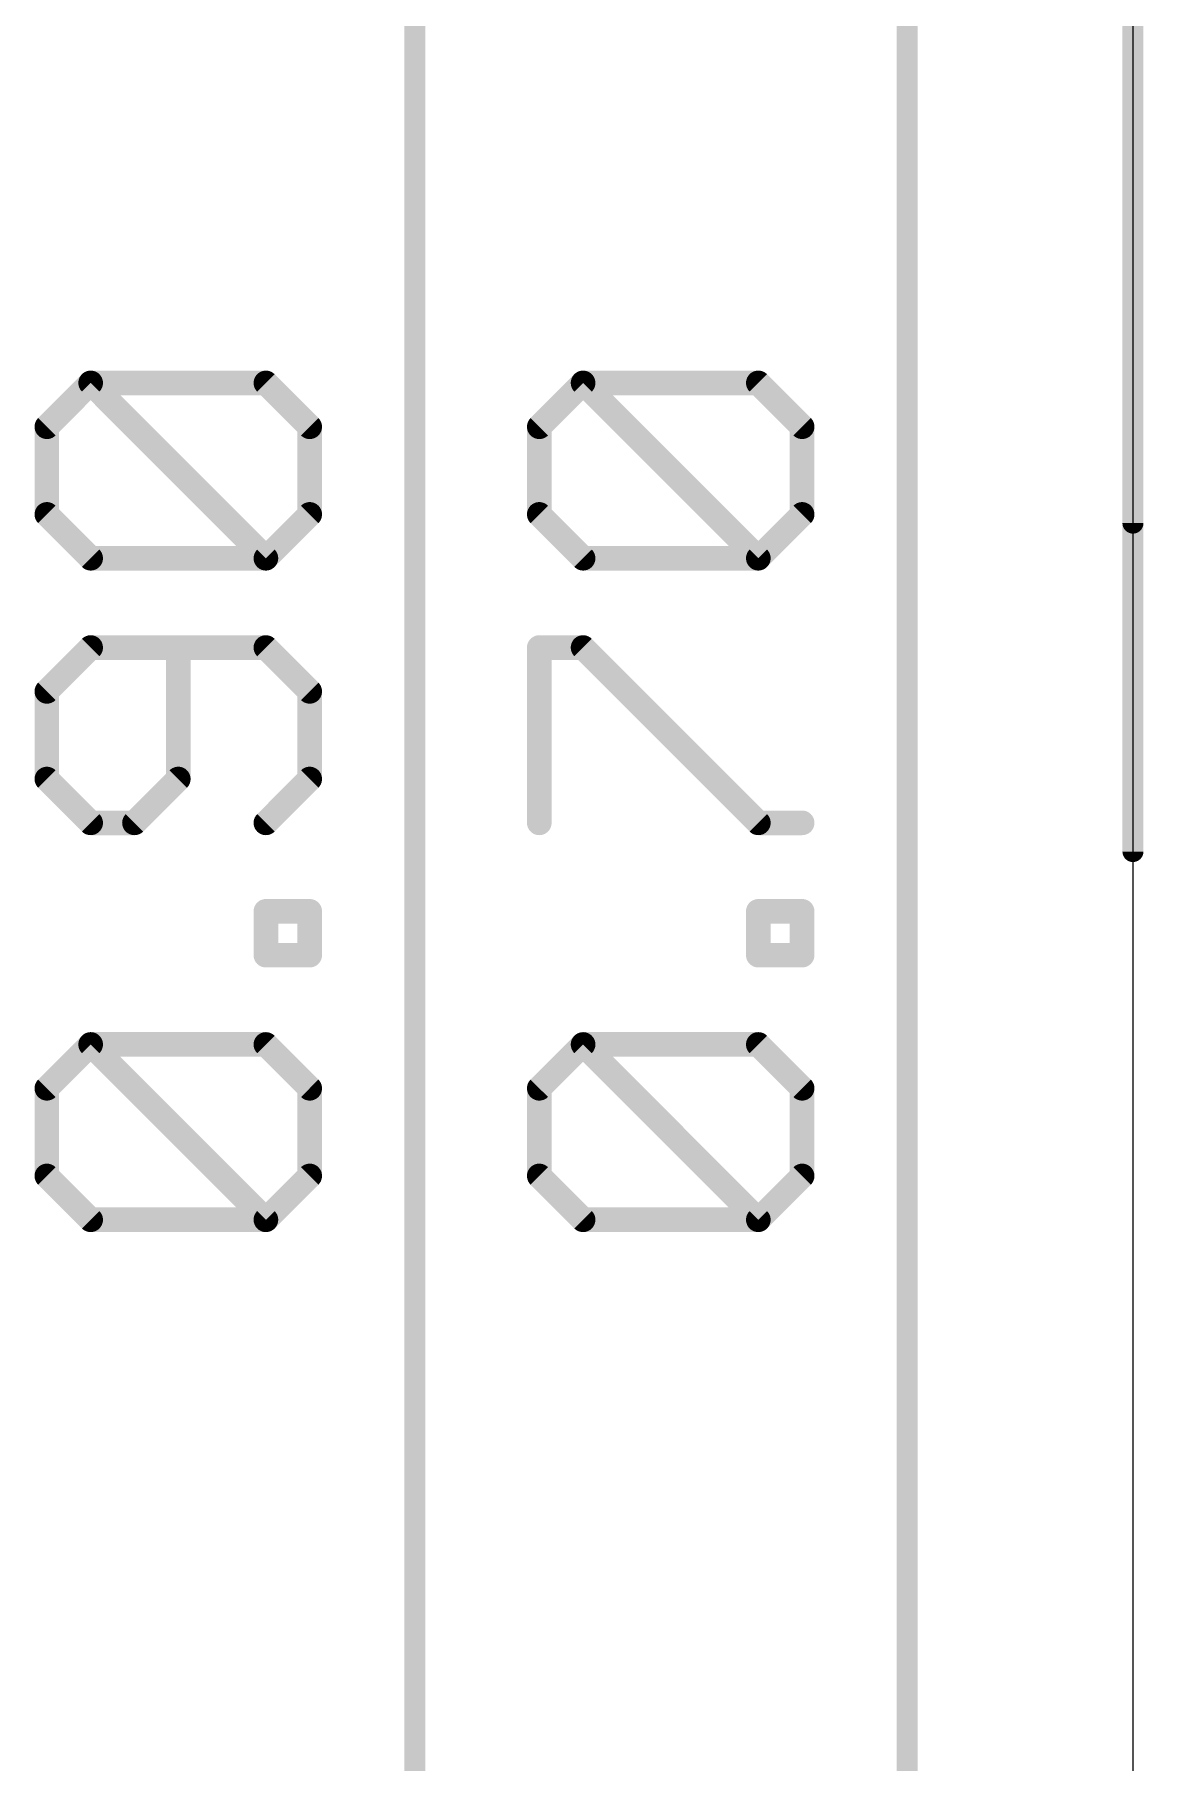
# Model space of a CAD drawing. Extents: x -6.8 to 73.8, y -5.2 to 32.2.
# Drawn here: x -6.8 to 0.07, y 5.67 to 16.36 of the extents above; entities that cross this region are included whole.
import ezdxf

# ---------------------------------------------------------------- set-up
doc = ezdxf.new("R2010")
doc.units = 0
doc.layers.add('20', color=53, linetype='CONTINUOUS')
doc.layers.add('47', color=253, linetype='CONTINUOUS')

msp = doc.modelspace()

# ---------------------------------------------------------------- linework, layer by layer
at = {"layer": '20'}
msp.add_line((0, 20.32), (0, 2.54), dxfattribs=at)
at = {"layer": '47'}
for points, const_width in [([(0, 13.335), (0, 31.795)], 0.13), ([(0, 11.303), (0, 25.953)], 0.13), ([(-4.445, 0.065), (-4.445, 22.795)], 0.13), ([(-1.397, 2.605), (-1.397, 20.255)], 0.13), ([(-6.7227, 13.9312), (-6.4515, 14.2024)], 0.1524), ([(-6.4515, 14.2024), (-5.3669, 14.2024)], 0.1524), ([(-5.3669, 13.1177), (-6.4515, 14.2024)], 0.1524), ([(-5.3669, 14.2024), (-5.0957, 13.9312)], 0.1524), ([(-3.6747, 13.9312), (-3.4035, 14.2024)], 0.1524), ([(-3.4035, 14.2024), (-2.3189, 14.2024)], 0.1524), ([(-2.3189, 13.1177), (-3.4035, 14.2024)], 0.1524), ([(-2.3189, 14.2024), (-2.0477, 13.9312)], 0.1524), ([(-6.7227, 13.3889), (-6.7227, 13.9312)], 0.1524), ([(-5.0957, 13.9312), (-5.0957, 13.3889)], 0.1524), ([(-3.6747, 13.3889), (-3.6747, 13.9312)], 0.1524), ([(-2.0477, 13.9312), (-2.0477, 13.3889)], 0.1524), ([(-6.4515, 13.1177), (-6.7227, 13.3889)], 0.1524), ([(-5.0957, 13.3889), (-5.3669, 13.1177)], 0.1524), ([(-3.4035, 13.1177), (-3.6747, 13.3889)], 0.1524), ([(-2.0477, 13.3889), (-2.3189, 13.1177)], 0.1524), ([(-5.3669, 13.1177), (-6.4515, 13.1177)], 0.1524), ([(-2.3189, 13.1177), (-3.4035, 13.1177)], 0.1524), ([(-6.4515, 12.5652), (-6.7227, 12.294)], 0.1524), ([(-5.3669, 12.5652), (-6.4515, 12.5652)], 0.1524), ([(-5.9092, 11.7517), (-5.9092, 12.5652)], 0.1524), ([(-5.0957, 12.294), (-5.3669, 12.5652)], 0.1524), ([(-3.6747, 11.4805), (-3.6747, 12.5652)], 0.1524), ([(-3.6747, 12.5652), (-3.4035, 12.5652)], 0.1524), ([(-3.4035, 12.5652), (-2.3189, 11.4805)], 0.1524), ([(-6.7227, 12.294), (-6.7227, 11.7517)], 0.1524), ([(-5.0957, 11.7517), (-5.0957, 12.294)], 0.1524), ([(-6.7227, 11.7517), (-6.4515, 11.4805)], 0.1524), ([(-6.1804, 11.4805), (-5.9092, 11.7517)], 0.1524), ([(-5.3669, 11.4805), (-5.0957, 11.7517)], 0.1524), ([(-6.4515, 11.4805), (-6.1804, 11.4805)], 0.1524), ([(-2.3189, 11.4805), (-2.0477, 11.4805)], 0.1524), ([(-5.3669, 10.662), (-5.3669, 10.9331)], 0.1524), ([(-5.3669, 10.9331), (-5.0957, 10.9331)], 0.1524), ([(-5.0957, 10.9331), (-5.0957, 10.662)], 0.1524), ([(-2.3189, 10.662), (-2.3189, 10.9331)], 0.1524), ([(-2.3189, 10.9331), (-2.0477, 10.9331)], 0.1524), ([(-2.0477, 10.9331), (-2.0477, 10.662)], 0.1524), ([(-5.0957, 10.662), (-5.3669, 10.662)], 0.1524), ([(-2.0477, 10.662), (-2.3189, 10.662)], 0.1524), ([(-6.7227, 9.8383), (-6.4515, 10.1095)], 0.1524), ([(-6.4515, 10.1095), (-5.3669, 10.1095)], 0.1524), ([(-5.3669, 9.0248), (-6.4515, 10.1095)], 0.1524), ([(-5.3669, 10.1095), (-5.0957, 9.8383)], 0.1524), ([(-3.6747, 9.8383), (-3.4035, 10.1095)], 0.1524), ([(-3.4035, 10.1095), (-2.3189, 10.1095)], 0.1524), ([(-2.3189, 9.0248), (-3.4035, 10.1095)], 0.1524), ([(-2.3189, 10.1095), (-2.0477, 9.8383)], 0.1524), ([(-6.7227, 9.296), (-6.7227, 9.8383)], 0.1524), ([(-5.0957, 9.8383), (-5.0957, 9.296)], 0.1524), ([(-3.6747, 9.296), (-3.6747, 9.8383)], 0.1524), ([(-2.0477, 9.8383), (-2.0477, 9.296)], 0.1524), ([(-6.4515, 9.0248), (-6.7227, 9.296)], 0.1524), ([(-5.0957, 9.296), (-5.3669, 9.0248)], 0.1524), ([(-3.4035, 9.0248), (-3.6747, 9.296)], 0.1524), ([(-2.0477, 9.296), (-2.3189, 9.0248)], 0.1524), ([(-5.3669, 9.0248), (-6.4515, 9.0248)], 0.1524), ([(-2.3189, 9.0248), (-3.4035, 9.0248)], 0.1524)]:
    msp.add_lwpolyline(points, dxfattribs=dict(at, const_width=const_width))
for points, const_width in [([(-6.4246, 14.2293, 1), (-6.4785, 14.1754)], 0.0762), ([(-6.4515, 14.2405, 1), (-6.4515, 14.1643)], 0.0762), ([(-6.4246, 14.1754, 1), (-6.4785, 14.2293)], 0.0762), ([(-5.3399, 14.2293, 1), (-5.3938, 14.1754)], 0.0762), ([(-5.3669, 14.1643, 1), (-5.3669, 14.2405)], 0.0762), ([(-3.3766, 14.2293, 1), (-3.4305, 14.1754)], 0.0762), ([(-3.4035, 14.2405, 1), (-3.4035, 14.1643)], 0.0762), ([(-3.3766, 14.1754, 1), (-3.4305, 14.2293)], 0.0762), ([(-2.2919, 14.2293, 1), (-2.3458, 14.1754)], 0.0762), ([(-2.3189, 14.1643, 1), (-2.3189, 14.2405)], 0.0762), ([(-6.6846, 13.9312, 1), (-6.7608, 13.9312)], 0.0762), ([(-5.0576, 13.9312, 1), (-5.1338, 13.9312)], 0.0762), ([(-3.6366, 13.9312, 1), (-3.7128, 13.9312)], 0.0762), ([(-2.0096, 13.9312, 1), (-2.0858, 13.9312)], 0.0762), ([(-6.7496, 13.9581, 1), (-6.6957, 13.9043)], 0.0762), ([(-5.1226, 13.9043, 1), (-5.0688, 13.9581)], 0.0762), ([(-3.7016, 13.9581, 1), (-3.6477, 13.9043)], 0.0762), ([(-2.0746, 13.9043, 1), (-2.0208, 13.9581)], 0.0762), ([(-6.6957, 13.4158, 1), (-6.7496, 13.3619)], 0.0762), ([(-6.7608, 13.3889, 1), (-6.6846, 13.3889)], 0.0762), ([(-5.1338, 13.3889, 1), (-5.0576, 13.3889)], 0.0762), ([(-5.0688, 13.3619, 1), (-5.1226, 13.4158)], 0.0762), ([(-3.6477, 13.4158, 1), (-3.7016, 13.3619)], 0.0762), ([(-3.7128, 13.3889, 1), (-3.6366, 13.3889)], 0.0762), ([(-2.0858, 13.3889, 1), (-2.0096, 13.3889)], 0.0762), ([(-2.0208, 13.3619, 1), (-2.0746, 13.4158)], 0.0762), ([(-0.0325, 13.335, 1), (0.0325, 13.335)], 0.065), ([(-6.4515, 13.1558, 1), (-6.4515, 13.0796)], 0.0762), ([(-6.4785, 13.0908, 1), (-6.4246, 13.1446)], 0.0762), ([(-5.3938, 13.1446, 1), (-5.3399, 13.0908)], 0.0762), ([(-5.3938, 13.0908, 1), (-5.3399, 13.1446)], 0.0762), ([(-5.3669, 13.0796, 1), (-5.3669, 13.1558)], 0.0762), ([(-3.4035, 13.1558, 1), (-3.4035, 13.0796)], 0.0762), ([(-3.4305, 13.0908, 1), (-3.3766, 13.1446)], 0.0762), ([(-2.3458, 13.1446, 1), (-2.2919, 13.0908)], 0.0762), ([(-2.3458, 13.0908, 1), (-2.2919, 13.1446)], 0.0762), ([(-2.3189, 13.0796, 1), (-2.3189, 13.1558)], 0.0762), ([(-6.4515, 12.6033, 1), (-6.4515, 12.5271)], 0.0762), ([(-6.4246, 12.5383, 1), (-6.4785, 12.5921)], 0.0762), ([(-5.8711, 12.5652, 1), (-5.9473, 12.5652)], 0.0762), ([(-5.3399, 12.5921, 1), (-5.3938, 12.5383)], 0.0762), ([(-5.3669, 12.5271, 1), (-5.3669, 12.6033)], 0.0762), ([(-3.6366, 12.5652, 1), (-3.7128, 12.5652)], 0.0762), ([(-3.6747, 12.6033, 1), (-3.6747, 12.5271)], 0.0762), ([(-3.3766, 12.5921, 1), (-3.4305, 12.5383)], 0.0762), ([(-3.4035, 12.5271, 1), (-3.4035, 12.6033)], 0.0762), ([(-6.6846, 12.294, 1), (-6.7608, 12.294)], 0.0762), ([(-6.7496, 12.321, 1), (-6.6957, 12.2671)], 0.0762), ([(-5.0576, 12.294, 1), (-5.1338, 12.294)], 0.0762), ([(-5.1226, 12.2671, 1), (-5.0688, 12.321)], 0.0762), ([(-6.7608, 11.7517, 1), (-6.6846, 11.7517)], 0.0762), ([(-6.6957, 11.7786, 1), (-6.7496, 11.7248)], 0.0762), ([(-5.9473, 11.7517, 1), (-5.8711, 11.7517)], 0.0762), ([(-5.8823, 11.7248, 1), (-5.9361, 11.7786)], 0.0762), ([(-5.1338, 11.7517, 1), (-5.0576, 11.7517)], 0.0762), ([(-5.0688, 11.7248, 1), (-5.1226, 11.7786)], 0.0762), ([(-6.4515, 11.5186, 1), (-6.4515, 11.4424)], 0.0762), ([(-6.4785, 11.4536, 1), (-6.4246, 11.5075)], 0.0762), ([(-6.2073, 11.5075, 1), (-6.1534, 11.4536)], 0.0762), ([(-6.1804, 11.4424, 1), (-6.1804, 11.5186)], 0.0762), ([(-5.3938, 11.5075, 1), (-5.3399, 11.4536)], 0.0762), ([(-2.3189, 11.5186, 1), (-2.3189, 11.4424)], 0.0762), ([(-2.3458, 11.4536, 1), (-2.2919, 11.5075)], 0.0762), ([(-2.0477, 11.4424, 1), (-2.0477, 11.5186)], 0.0762), ([(-3.7128, 11.4805, 1), (-3.6366, 11.4805)], 0.0762), ([(-0.0325, 11.303, 1), (0.0325, 11.303)], 0.065), ([(-5.3288, 10.9331, 1), (-5.405, 10.9331)], 0.0762), ([(-5.3669, 10.9712, 1), (-5.3669, 10.895)], 0.0762), ([(-5.0576, 10.9331, 1), (-5.1338, 10.9331)], 0.0762), ([(-5.0957, 10.895, 1), (-5.0957, 10.9712)], 0.0762), ([(-2.2808, 10.9331, 1), (-2.357, 10.9331)], 0.0762), ([(-2.3189, 10.9712, 1), (-2.3189, 10.895)], 0.0762), ([(-2.0096, 10.9331, 1), (-2.0858, 10.9331)], 0.0762), ([(-2.0477, 10.895, 1), (-2.0477, 10.9712)], 0.0762), ([(-5.3669, 10.7001, 1), (-5.3669, 10.6239)], 0.0762), ([(-5.405, 10.662, 1), (-5.3288, 10.662)], 0.0762), ([(-5.1338, 10.662, 1), (-5.0576, 10.662)], 0.0762), ([(-5.0957, 10.6239, 1), (-5.0957, 10.7001)], 0.0762), ([(-2.3189, 10.7001, 1), (-2.3189, 10.6239)], 0.0762), ([(-2.357, 10.662, 1), (-2.2808, 10.662)], 0.0762), ([(-2.0858, 10.662, 1), (-2.0096, 10.662)], 0.0762), ([(-2.0477, 10.6239, 1), (-2.0477, 10.7001)], 0.0762), ([(-6.4246, 10.1364, 1), (-6.4785, 10.0825)], 0.0762), ([(-6.4515, 10.1476, 1), (-6.4515, 10.0714)], 0.0762), ([(-6.4246, 10.0825, 1), (-6.4785, 10.1364)], 0.0762), ([(-5.3399, 10.1364, 1), (-5.3938, 10.0825)], 0.0762), ([(-5.3669, 10.0714, 1), (-5.3669, 10.1476)], 0.0762), ([(-3.3766, 10.1364, 1), (-3.4305, 10.0825)], 0.0762), ([(-3.4035, 10.1476, 1), (-3.4035, 10.0714)], 0.0762), ([(-3.3766, 10.0825, 1), (-3.4305, 10.1364)], 0.0762), ([(-2.2919, 10.1364, 1), (-2.3458, 10.0825)], 0.0762), ([(-2.3189, 10.0714, 1), (-2.3189, 10.1476)], 0.0762), ([(-6.6846, 9.8383, 1), (-6.7608, 9.8383)], 0.0762), ([(-6.7496, 9.8652, 1), (-6.6957, 9.8114)], 0.0762), ([(-5.0576, 9.8383, 1), (-5.1338, 9.8383)], 0.0762), ([(-5.1226, 9.8114, 1), (-5.0688, 9.8652)], 0.0762), ([(-3.6366, 9.8383, 1), (-3.7128, 9.8383)], 0.0762), ([(-3.7016, 9.8652, 1), (-3.6477, 9.8114)], 0.0762), ([(-2.0096, 9.8383, 1), (-2.0858, 9.8383)], 0.0762), ([(-2.0746, 9.8114, 1), (-2.0208, 9.8652)], 0.0762), ([(-6.6957, 9.3229, 1), (-6.7496, 9.269)], 0.0762), ([(-6.7608, 9.296, 1), (-6.6846, 9.296)], 0.0762), ([(-5.1338, 9.296, 1), (-5.0576, 9.296)], 0.0762), ([(-5.0688, 9.269, 1), (-5.1226, 9.3229)], 0.0762), ([(-3.6477, 9.3229, 1), (-3.7016, 9.269)], 0.0762), ([(-3.7128, 9.296, 1), (-3.6366, 9.296)], 0.0762), ([(-2.0858, 9.296, 1), (-2.0096, 9.296)], 0.0762), ([(-2.0208, 9.269, 1), (-2.0746, 9.3229)], 0.0762), ([(-6.4515, 9.0629, 1), (-6.4515, 8.9867)], 0.0762), ([(-6.4785, 8.9979, 1), (-6.4246, 9.0518)], 0.0762), ([(-5.3938, 9.0518, 1), (-5.3399, 8.9979)], 0.0762), ([(-5.3938, 8.9979, 1), (-5.3399, 9.0518)], 0.0762), ([(-5.3669, 8.9867, 1), (-5.3669, 9.0629)], 0.0762), ([(-3.4035, 9.0629, 1), (-3.4035, 8.9867)], 0.0762), ([(-3.4305, 8.9979, 1), (-3.3766, 9.0518)], 0.0762), ([(-2.3458, 9.0518, 1), (-2.2919, 8.9979)], 0.0762), ([(-2.3458, 8.9979, 1), (-2.2919, 9.0518)], 0.0762), ([(-2.3189, 8.9867, 1), (-2.3189, 9.0629)], 0.0762)]:
    msp.add_lwpolyline(points, format="xyb", dxfattribs=dict(at, const_width=const_width))

doc.saveas('drawing.dxf')
